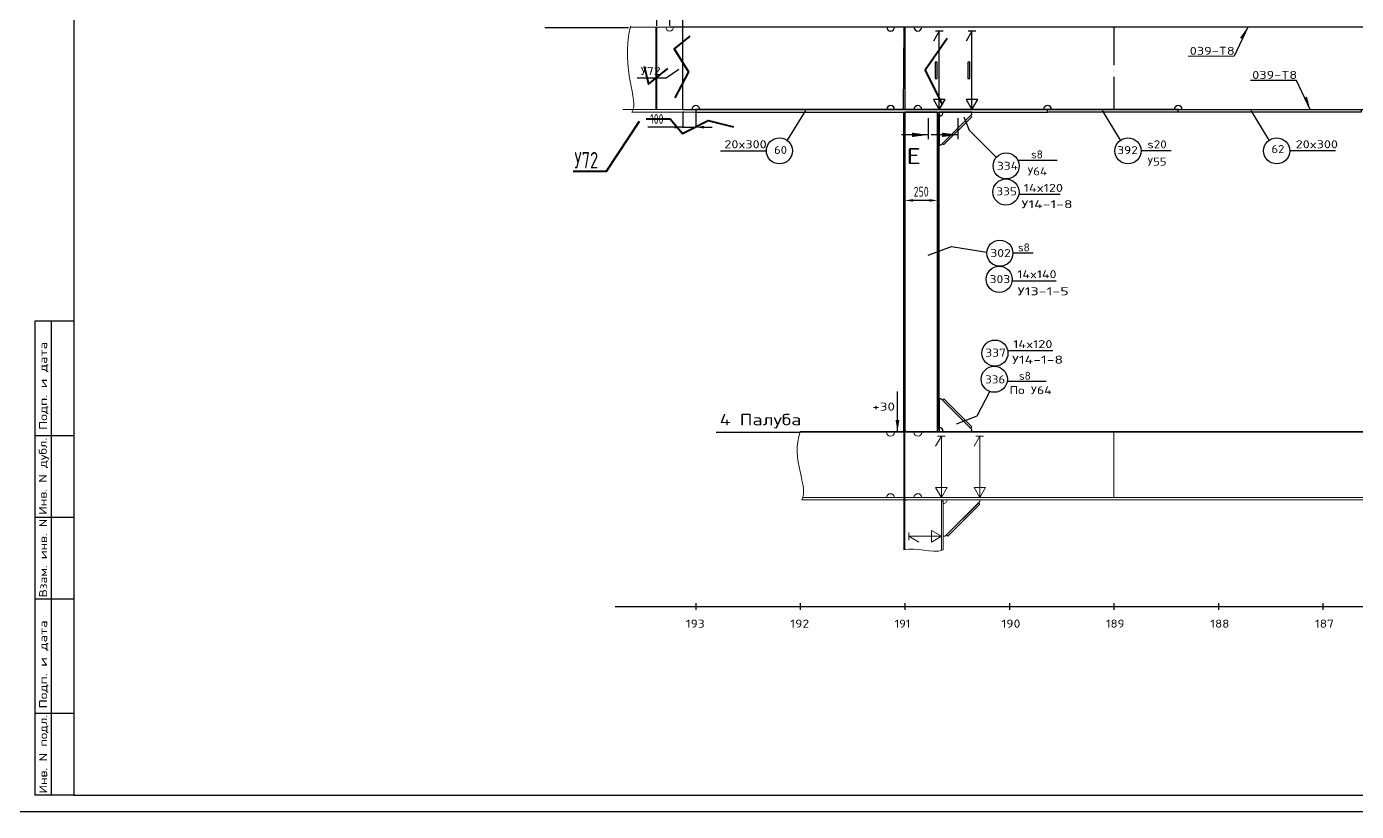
# Model space of a CAD drawing. Header units: millimetres. Extents: x -438477 to 631584, y 118817 to 676146.
# Drawn here: x 260039 to 270220, y 334009 to 340014 of the extents above; entities that cross this region are included whole.
import ezdxf
from ezdxf.enums import TextEntityAlignment as Align

# ---------------------------------------------------------------- set-up
doc = ezdxf.new("R2010")
doc.units = ezdxf.units.MM
for name, pattern in [('AVEVADASHED', [10, 7.5, -2.5]), ('AVEVADASHEDDOTTED', [34, 24, -5, 0, -5]), ('AVEVADASHEDDOUBLEDOTTEDWIDE', [38, 29, -4, 0, -1, 0, -4]), ('AVEVASOLID', [7.5, 7.5]), ('AVEVASOLIDWIDE', [7.5, 7.5])]:
    doc.linetypes.add(name, pattern=pattern)
doc.layers.get('Defpoints').update_dxf_attribs({"linetype": 'CONTINUOUS'})
for name, color, linetype in [('20_1', 1, 'CONTINUOUS'), ('20_FORMAT', 140, 'CONTINUOUS'), ('20_POZ', 4, 'CONTINUOUS'), ('20_TEXT', 1, 'CONTINUOUS')]:
    doc.layers.add(name, color=color, linetype=linetype)
doc.styles.add('SIMPLEX', font='simplex.shx', dxfattribs={"width": 0.7})
doc.linetypes.add('Шов_Монтажный', pattern='A,0.75,-0.0001,["/",Standard,S=1,R=0,X=0,Y=-0.5],0.75', length=1.5001)
doc.dimstyles.new('Lineyny', dxfattribs={"dimscale": 30, "dimtxt": 3, "dimasz": 2.5, "dimexe": 0.18, "dimexo": 0.625, "dimgap": 1, "dimtad": 1, "dimdec": 0, "dimlfac": -1, "dimzin": 0, "dimtxsty": 'SIMPLEX', "dimcen": 0, "dimdle": 0.38, "dimclrd": 2, "dimclre": 2, "dimclrt": 2, "dimadec": 0, "dimazin": 0, "dimtfac": 1, "dimtdec": 0, "dimtmove": 0, "dimatfit": 0, "dimfxl": 1, "dimtolj": 1, "dimtzin": 0, "dimlwd": -1, "dimarcsym": 0})

# ---------------------------------------------------------------- blocks, each defined once
blk = doc.blocks.new('*D86')
at = {"layer": '20_1', "color": 2, "ltscale": 25, "transparency": 16777216}
for p, q in [((264900, 340235), (264697, 340235)), ((265063, 340235), (264963, 340235)), ((265125, 340235), (265188, 340235))]:
    blk.add_line(p, q, dxfattribs=at)
at = {"layer": '20_1', "color": 2, "lineweight": -2, "ltscale": 25, "transparency": 16777216}
for p, q in [((264963, 340026), (264963, 340240)), ((265063, 340026), (265063, 340240))]:
    blk.add_line(p, q, dxfattribs=at)
at = {"layer": '20_1', "color": 2, "ltscale": 25, "transparency": 16777216}
for points in [[(264900, 340225), (264900, 340246), (264963, 340235)], [(265125, 340246), (265125, 340225), (265063, 340235)]]:
    blk.add_solid(points, dxfattribs=at)
at = {"layer": 'Defpoints', "color": 0, "ltscale": 25, "transparency": 16777216}
for p in [(264963, 340235), (264963, 340010), (265063, 340010)]:
    blk.add_point(p, dxfattribs=at)
at = {"layer": '20_1', "color": 2, "lineweight": 0, "ltscale": 25, "transparency": 16777216, "insert": (264767, 340298), "char_height": 75, "attachment_point": 5, "style": 'SIMPLEX'}
blk.add_mtext('\\A1;100', dxfattribs=at)
blk = doc.blocks.new('*D87')
at = {"layer": '20_1', "color": 2, "lineweight": -2, "ltscale": 25, "transparency": 16777216}
for p, q in [((265063, 339364), (265063, 339240)), ((265163, 339364), (265163, 339240))]:
    blk.add_line(p, q, dxfattribs=at)
at = {"layer": '20_1', "color": 2, "ltscale": 25, "transparency": 16777216}
for p, q in [((265063, 339244), (264794, 339244)), ((265000, 339244), (264938, 339244)), ((265063, 339244), (265163, 339244)), ((265225, 339244), (265288, 339244))]:
    blk.add_line(p, q, dxfattribs=at)
for points in [[(265000, 339234), (265000, 339255), (265063, 339244)], [(265225, 339255), (265225, 339234), (265163, 339244)]]:
    blk.add_solid(points, dxfattribs=at)
at = {"layer": 'Defpoints', "color": 0, "ltscale": 25, "transparency": 16777216}
for p in [(265063, 339380), (265163, 339380), (265163, 339244)]:
    blk.add_point(p, dxfattribs=at)
at = {"layer": '20_1', "color": 2, "lineweight": 0, "ltscale": 25, "transparency": 16777216, "insert": (264864, 339307), "char_height": 75, "attachment_point": 5, "style": 'SIMPLEX'}
blk.add_mtext('\\A1;100', dxfattribs=at)
blk = doc.blocks.new('*D103')
at = {"layer": '20_1', "color": 2, "lineweight": -2, "ltscale": 25, "transparency": 16777216}
for p, q in [((266763, 338741), (266763, 338679)), ((267013, 338741), (267013, 338679))]:
    blk.add_line(p, q, dxfattribs=at)
at = {"layer": '20_1', "color": 2, "ltscale": 25, "transparency": 16777216}
blk.add_line((266950, 338684), (266825, 338684), dxfattribs=at)
for points in [[(266825, 338694), (266825, 338674), (266763, 338684)], [(266950, 338674), (266950, 338694), (267013, 338684)]]:
    blk.add_solid(points, dxfattribs=at)
at = {"layer": 'Defpoints', "color": 0, "ltscale": 25, "transparency": 16777216}
for p in [(266763, 338756), (267013, 338756), (266763, 338684)]:
    blk.add_point(p, dxfattribs=at)
at = {"layer": '20_1', "color": 2, "ltscale": 25, "transparency": 16777216, "insert": (266888, 338751), "char_height": 75, "attachment_point": 5, "style": 'SIMPLEX'}
blk.add_mtext('\\A1;250', dxfattribs=at)
blk = doc.blocks.new('*D352')
at = {"layer": '20_1', "color": 2, "ltscale": 25, "transparency": 16777216}
for p, q in [((264800, 340448), (264563, 340448)), ((264963, 340448), (264863, 340448)), ((265025, 340448), (265088, 340448))]:
    blk.add_line(p, q, dxfattribs=at)
at = {"layer": '20_1', "color": 2, "lineweight": -2, "ltscale": 25, "transparency": 16777216}
for p, q in [((264863, 340019), (264863, 340453)), ((264963, 340019), (264963, 340453))]:
    blk.add_line(p, q, dxfattribs=at)
at = {"layer": '20_1', "color": 2, "lineweight": 40, "ltscale": 25, "transparency": 16777216}
for points in [[(264800, 340459), (264800, 340438), (264863, 340448)], [(265025, 340459), (265025, 340438), (264963, 340448)]]:
    blk.add_solid(points, dxfattribs=at)
at = {"layer": 'Defpoints', "color": 0, "lineweight": 40, "ltscale": 25, "transparency": 16777216}
for p in [(264863, 340448), (264863, 340003), (264963, 340003)]:
    blk.add_point(p, dxfattribs=at)
at = {"layer": '20_1', "color": 2, "lineweight": 40, "ltscale": 25, "transparency": 16777216, "insert": (264650, 340511), "char_height": 75, "attachment_point": 5, "style": 'SIMPLEX'}
blk.add_mtext('\\A1;100', dxfattribs=at)

msp = doc.modelspace()

# ---------------------------------------------------------------- hatches: boundary and pattern name
at = {"layer": '20_1'}
for points in [[(269345.446, 339919.226), (269328.192, 339927.739), (269387.677, 340009.831)], [(269823.847, 339470.614), (269841.462, 339478.35), (269866.062, 339380.001)]]:
    msp.add_hatch(color=6, dxfattribs=at).paths.add_polyline_path(points)

# ---------------------------------------------------------------- linework, layer by layer
at = {"layer": '20_1', "color": 252, "linetype": 'AVEVASOLID', "lineweight": 0}
for p, q in [((264962.576, 340010.001), (264660.741, 340010.001)), ((265062.563, 340010.011), (264660.744, 340010.011)), ((265162.576, 339380.001), (264602.563, 339380.001)), ((265162.576, 339360.001), (264673.441, 339360.001)), ((270387.576, 336910.001), (265960.106, 336910.001)), ((274159.76, 336910.001), (265960.106, 336910.001)), ((270387.576, 336916.001), (265962.295, 336916.001)), ((266754.58, 336009.952), (266754.58, 336910.001)), ((266762.576, 336009.952), (266762.576, 336910.001)), ((267042.593, 336880.001), (266998.562, 336803.68)), ((267042.593, 336880.001), (266998.562, 336803.68)), ((267071.938, 336880.001), (267013.235, 336880.001)), ((267071.938, 336880.001), (267013.235, 336880.001)), ((267336.587, 336880.001), (267292.556, 336803.68)), ((267336.587, 336880.001), (267292.556, 336803.68)), ((267365.933, 336880.001), (267307.229, 336880.001)), ((267365.933, 336880.001), (267307.229, 336880.001)), ((267086.624, 336486.323), (266998.562, 336486.323)), ((266998.562, 336486.323), (267042.593, 336410.002)), ((267086.624, 336486.323), (266998.562, 336486.323)), ((266998.562, 336486.323), (267042.593, 336410.002)), ((267042.593, 336410.002), (267086.624, 336486.323)), ((267042.593, 336410.002), (267086.624, 336486.323)), ((267380.618, 336486.323), (267292.556, 336486.323)), ((267292.556, 336486.323), (267336.587, 336410.002)), ((267380.618, 336486.323), (267292.556, 336486.323)), ((267292.556, 336486.323), (267336.587, 336410.002)), ((267336.587, 336410.002), (267380.618, 336486.323)), ((267336.587, 336410.002), (267380.618, 336486.323)), ((265981.243, 336410.001), (274170.606, 336410.001)), ((266762.576, 336394.001), (266762.576, 336009.952)), ((267042.581, 336394.001), (266762.576, 336394.001)), ((266772.585, 336394.001), (266762.576, 336384.001)), ((267042.581, 336009.952), (267042.581, 336394.001)), ((267336.575, 336394.001), (267056.582, 336394.001)), ((267056.582, 336394.001), (267056.582, 336114.001)), ((267042.593, 336114.001), (266966.274, 336158.032)), ((266966.274, 336158.032), (266966.274, 336069.97)), ((267042.593, 336114.001), (266966.274, 336158.032)), ((266966.274, 336158.032), (266966.274, 336069.97)), ((266792.568, 336143.355), (266792.568, 336084.647)), ((266792.568, 336143.355), (266792.568, 336084.647)), ((266792.568, 336114.001), (266868.887, 336069.97)), ((266792.568, 336114.001), (266868.887, 336069.97)), ((266966.274, 336069.97), (267042.593, 336114.001)), ((266966.274, 336069.97), (267042.593, 336114.001))]:
    msp.add_line(p, q, dxfattribs=at)
at = {"layer": '20_1', "color": 30, "linetype": 'Шов_Монтажный', "lineweight": 40, "ltscale": 25}
msp.add_line((264862.563, 339380.001), (264862.563, 340010.011), dxfattribs=at)
at = {"layer": '20_1', "color": 0, "linetype": 'AVEVASOLID'}
for p, q in [((276162.576, 340010.001), (264962.576, 340010.001)), ((276062.588, 340010.001), (264962.588, 340010.011)), ((267026.577, 339980.002), (266982.546, 339903.68)), ((267026.577, 339980.002), (266982.546, 339903.68)), ((267055.923, 339980.002), (266997.219, 339980.002)), ((267055.923, 339980.002), (266997.219, 339980.002)), ((267276.577, 339980.002), (267232.546, 339903.68)), ((267276.577, 339980.002), (267232.546, 339903.68)), ((267305.923, 339980.002), (267247.219, 339980.002)), ((267305.923, 339980.002), (267247.219, 339980.002)), ((267009.377, 339742.501), (266993.752, 339742.501)), ((266993.752, 339742.501), (266993.752, 339617.501)), ((267009.377, 339742.501), (266993.752, 339742.501)), ((266993.752, 339742.501), (266993.752, 339617.501)), ((267009.377, 339617.501), (267009.377, 339742.501)), ((267009.377, 339617.501), (267009.377, 339742.501)), ((267259.377, 339742.501), (267243.752, 339742.501)), ((267243.752, 339742.501), (267243.752, 339617.501)), ((267259.377, 339742.501), (267243.752, 339742.501)), ((267243.752, 339742.501), (267243.752, 339617.501)), ((267259.377, 339617.501), (267259.377, 339742.501)), ((267259.377, 339617.501), (267259.377, 339742.501)), ((266993.752, 339617.501), (267009.377, 339617.501)), ((266993.752, 339617.501), (267009.377, 339617.501)), ((267243.752, 339617.501), (267259.377, 339617.501)), ((267243.752, 339617.501), (267259.377, 339617.501)), ((267070.608, 339456.322), (266982.546, 339456.322)), ((266982.546, 339456.322), (267026.577, 339380.001)), ((267070.608, 339456.322), (266982.546, 339456.322)), ((266982.546, 339456.322), (267026.577, 339380.001)), ((267026.577, 339380.001), (267070.608, 339456.322)), ((267026.577, 339380.001), (267070.608, 339456.322)), ((267320.608, 339456.322), (267232.546, 339456.322)), ((267232.546, 339456.322), (267276.577, 339380.001)), ((267320.608, 339456.322), (267232.546, 339456.322)), ((267232.546, 339456.322), (267276.577, 339380.001)), ((267276.577, 339380.001), (267320.608, 339456.322)), ((267276.577, 339380.001), (267320.608, 339456.322)), ((266754.58, 336916.001), (266754.58, 339358.021)), ((266762.576, 339360.001), (266762.576, 336916.001)), ((266762.576, 336916.001), (266762.576, 339358.021))]:
    msp.add_line(p, q, dxfattribs=at)
at = {"layer": '20_1', "color": 6, "linetype": 'Шов_Монтажный', "ltscale": 25}
msp.add_line((265062.563, 339380.001), (265062.563, 340010.011), dxfattribs=at)
at = {"layer": '20_1', "color": 0, "ltscale": 25}
msp.add_line((266751.174, 339380.001), (266756.582, 340010.001), dxfattribs=at)
at = {"layer": '20_1', "color": 0, "linetype": 'AVEVASOLIDWIDE'}
msp.add_line((266762.576, 340009.001), (266762.576, 339381.001), dxfattribs=at)
at = {"layer": '20_1', "color": 0, "linetype": 'AVEVADASHEDDOUBLEDOTTEDWIDE'}
msp.add_line((266762.576, 340009.001), (266762.576, 339381.001), dxfattribs=at)
at = {"layer": '20_1', "color": 0, "linetype": 'AVEVADASHEDDOTTED'}
for p, q in [((267026.565, 339380.001), (267026.565, 339980.001)), ((267276.565, 339380.001), (267276.565, 339980.001))]:
    msp.add_line(p, q, dxfattribs=at)
at = {"layer": '20_1', "color": 0, "linetype": 'AVEVADASHED'}
for p, q in [((267026.565, 339380.001), (267026.565, 339980.001)), ((267276.565, 339380.001), (267276.565, 339980.001))]:
    msp.add_line(p, q, dxfattribs=at)
at = {"layer": '20_1', "color": 7, "linetype": 'AVEVADASHEDDOUBLEDOTTEDWIDE', "lineweight": 25, "ltscale": 10}
msp.add_line((268362.576, 340010.001), (268362.576, 339380.001), dxfattribs=at)
msp.add_line((268362.576, 340010.001), (268362.576, 339380.001), dxfattribs=at)
at = {"layer": '20_1', "color": 6}
for p, q in [((269387.63, 340010.001), (269284.023, 339787.054)), ((269284.023, 339787.054), (268930.769, 339785.439)), ((269284.023, 339787.054), (269284.023, 339787.054))]:
    msp.add_line(p, q, dxfattribs=at)
at = {"layer": '20_1', "color": 1, "linetype": 'AVEVASOLID'}
for p, q in [((265062.563, 339380.001), (276062.588, 339380.001)), ((266772.585, 339360.001), (266762.576, 339350.001)), ((267012.576, 336916.001), (267012.576, 339360.001)), ((267026.577, 339360.001), (267026.577, 339110.001)), ((268855.581, 339380.001), (267855.581, 339380.001)), ((268855.581, 339360.001), (267855.581, 339360.001)), ((267026.577, 337166.001), (267026.577, 336916.001)), ((266762.576, 336926.001), (266772.585, 336916.001)), ((266762.576, 336916.001), (267012.576, 336916.001)), ((267026.577, 336916.001), (267276.577, 336916.001))]:
    msp.add_line(p, q, dxfattribs=at)
at = {"layer": '20_1', "linetype": 'AVEVASOLID'}
for p, q in [((267012.576, 339360.001), (266762.576, 339360.001)), ((267276.577, 339360.001), (267026.577, 339360.001)), ((264545.766, 335576.572), (277102.576, 335576.572))]:
    msp.add_line(p, q, dxfattribs=at)
at = {"layer": '20_1', "color": 2, "ltscale": 25}
msp.add_line((266706.403, 336916.001), (266706.403, 337221.585), dxfattribs=at)
at = {"layer": '20_1', "color": 252, "linetype": 'AVEVADASHED', "lineweight": 0}
for p, q in [((267042.581, 336410.001), (267042.581, 336880.001)), ((267336.575, 336410.001), (267336.575, 336880.001)), ((267042.581, 336114.001), (266792.581, 336114.001))]:
    msp.add_line(p, q, dxfattribs=at)
at = {"layer": '20_1', "color": 252, "linetype": 'AVEVADASHEDDOTTED', "lineweight": 0}
for p, q in [((267042.581, 336410.001), (267042.581, 336880.001)), ((267336.575, 336410.001), (267336.575, 336880.001)), ((267042.581, 336114.001), (266792.581, 336114.001))]:
    msp.add_line(p, q, dxfattribs=at)
at = {"layer": '20_1', "color": 252, "linetype": 'AVEVADASHEDDOUBLEDOTTEDWIDE', "lineweight": 0}
msp.add_line((268362.576, 336910.001), (268362.576, 336410.041), dxfattribs=at)
at = {"layer": '20_1', "color": 252, "linetype": 'AVEVASOLIDWIDE', "lineweight": 0}
msp.add_line((268362.576, 336910.001), (268362.576, 336410.001), dxfattribs=at)
at = {"layer": '20_1'}
msp.add_lwpolyline([(265062.563, 340010), (265062.563, 340162.292)], dxfattribs=at)
at = {"layer": '20_1', "ltscale": 10}
for points in [[(264005.889, 340008.067), (264646.988, 340008.067)], [(265319.008, 336910.001), (265960.106, 336910.001)]]:
    msp.add_lwpolyline(points, dxfattribs=at)
at = {"layer": '20_1', "color": 30, "lineweight": 40, "ltscale": 25}
for points in [[(265117.794, 339941.62), (264997.529, 339845.096), (265105.964, 339667.806), (265001.472, 339468.848)], [(267086.799, 339923.986), (266918.95, 339681.492), (267048.593, 339418.162)], [(264767.373, 339711.811), (264799.651, 339573.59), (264947.211, 339692.229)], [(264782.629, 339307.319), (264965.985, 339307.319), (265060.619, 339195.036), (265255.803, 339295.499), (265450.985, 339248.222)], [(264222.35, 338907.977), (264477.655, 338907.977), (264730.606, 339290.022)]]:
    msp.add_lwpolyline(points, dxfattribs=at)
at = {"layer": '20_1', "color": 4, "ltscale": 0.5}
msp.add_lwpolyline([(264713.931, 339623.06), (264935.404, 339623.06), (265032.231, 339687.481)], dxfattribs=at)
at = {"layer": '20_1', "color": 6}
msp.add_lwpolyline([(269866.096, 339379.928), (269762.02, 339602.657), (269762.02, 339602.657), (269408.766, 339601.042)], dxfattribs=at)
at = {"layer": '20_1', "color": 252, "linetype": 'AVEVASOLID', "lineweight": 0}
for points in [[(264602.563, 339380.001), (264962.576, 339380.001), (265062.563, 339380.001)], [(265973.185, 336394.001), (270376.577, 336394.001), (270376.577, 336410.001), (265981.243, 336410.001)], [(267056.582, 336009.952), (267056.582, 336379.001), (267042.581, 336379.001), (267042.581, 336009.952)], [(267056.582, 336114.001), (267071.584, 336114.001), (267336.575, 336379.001), (267336.575, 336394.001)], [(267082.18, 336124.608), (267092.092, 336114.708), (267335.879, 336358.496), (267325.979, 336368.395), (267082.18, 336124.608)]]:
    msp.add_lwpolyline(points, dxfattribs=at)
at = {"layer": '20_1', "linetype": 'AVEVASOLID'}
for points in [[(265162.563, 339380.001), (265162.563, 339360.001), (267855.569, 339360.001), (267855.569, 339380.001), (265162.563, 339380.001)], [(270255.569, 339380.001), (270255.569, 339360.001), (268855.569, 339360.001), (268855.569, 339380.001), (270255.569, 339380.001)], [(265162.576, 335601.572), (265162.576, 335551.572)], [(265962.576, 335601.572), (265962.576, 335551.572)], [(266763.576, 335601.572), (266763.576, 335551.572)], [(267563.576, 335601.572), (267563.576, 335551.572)], [(268363.576, 335601.572), (268363.576, 335551.572)], [(269163.576, 335601.572), (269163.576, 335551.572)], [(269962.576, 335601.572), (269962.576, 335551.572)]]:
    msp.add_lwpolyline(points, dxfattribs=at)
at = {"layer": '20_1', "color": 1, "linetype": 'AVEVASOLID'}
for points in [[(267012.576, 336931.001), (267026.577, 336931.001), (267026.577, 339345.001), (267012.576, 339345.001), (267012.576, 336931.001)], [(267026.577, 339110.001), (267041.58, 339110.001), (267276.577, 339345.001), (267276.577, 339360.001)], [(267052.188, 339120.608), (267062.087, 339110.709), (267275.869, 339324.496), (267265.969, 339334.394), (267052.188, 339120.608)], [(267276.577, 336916.001), (267276.577, 336931.001), (267041.58, 337166.001), (267026.577, 337166.001)], [(267265.969, 336941.609), (267275.869, 336951.507), (267062.087, 337165.294), (267052.188, 337155.394), (267265.969, 336941.609)]]:
    msp.add_lwpolyline(points, dxfattribs=at)
at = {"layer": '20_1', "color": 252, "linetype": 'AVEVASOLID', "lineweight": 0}
for centre, radius, start, end in [((264962.588, 340010.011), 29.999, 180, 0), ((266652.578, 336910.001), 29.999, 180, 0), ((266862.588, 336910.001), 29.999, 180, 0), ((266652.578, 336410.001), 29.999, 0, 180), ((266862.588, 336410.001), 29.999, 0, 180), ((267056.582, 336393.995), 29.994, 270.0019226, 0.0119169)]:
    msp.add_arc(centre, radius, start, end, dxfattribs=at)
at = {"layer": '20_1', "color": 1, "linetype": 'AVEVASOLID'}
for centre, radius, start, end in [((266654.556, 340010.001), 29.999, 180, 0), ((266862.588, 340010.001), 29.999, 180, 0), ((266654.556, 339380.001), 29.999, 0, 180), ((266862.588, 339380.001), 29.999, 0, 180), ((267026.577, 339360.005), 30.004, 269.9991455, 359.9921265), ((267026.577, 336915.997), 30.004, 0.007983, 90.0014877)]:
    msp.add_arc(centre, radius, start, end, dxfattribs=at)
at = {"layer": '20_1', "linetype": 'AVEVASOLID'}
for centre, radius, start, end in [((265162.563, 339380.001), 29.999, 0, 180), ((267855.569, 339379.996), 30.005, 0.0093281, 179.9906769), ((268855.569, 339379.996), 30.005, 0.0093281, 179.9906769)]:
    msp.add_arc(centre, radius, start, end, dxfattribs=at)
at = {"layer": '20_1', "color": 252, "lineweight": 0, "ltscale": 25}
for points in [[(264662.551, 340018.001), (264583.379, 339674.955), (264733.47, 339454.132), (264673.441, 339360.001)], [(265962.295, 336916.001), (265883.123, 336704.955), (266033.213, 336484.132), (265973.184, 336394.001)], [(266754.58, 336009.952), (266857.592, 336036.646), (266961.869, 335976.073), (267056.582, 336009.952)]]:
    msp.add_open_spline(points, degree=3, dxfattribs=at)
at = {"layer": '20_1', "color": 2, "ltscale": 0.3}
msp.add_solid([(266720.986, 337003.501), (266691.82, 337003.501), (266706.403, 336916.001)], dxfattribs=at)
at = {"layer": '20_FORMAT', "color": 7}
for p, q in [((260102.063, 337758.858), (260102.063, 334133.858)), ((260402.063, 337758.858), (260102.063, 337758.858)), ((260227.063, 337758.858), (260227.063, 334133.858)), ((260402.063, 336883.858), (260102.063, 336883.858)), ((260402.063, 336258.858), (260102.063, 336258.858)), ((260402.063, 335633.858), (260102.063, 335633.858)), ((260402.063, 334758.858), (260102.063, 334758.858)), ((260402.063, 334133.858), (260102.063, 334133.858))]:
    msp.add_line(p, q, dxfattribs=at)
at = {"layer": '20_FORMAT', "color": 4}
msp.add_lwpolyline([(259902.063, 334008.858), (280927.063, 334008.858), (280927.063, 348858.858), (259902.063, 348858.858)], close=True, dxfattribs=at)
at = {"layer": '20_FORMAT', "color": 7}
msp.add_lwpolyline([(260402.063, 334133.858), (280802.063, 334133.858), (280802.063, 348733.858), (260402.063, 348733.858)], close=True, dxfattribs=at)
at = {"layer": '20_POZ'}
for p, q in [((265352.201, 339063.402), (265702.362, 339063.402)), ((265363.703, 339063.402), (265702.362, 339063.402)), ((268802.245, 339063.402), (268570.986, 339063.402)), ((270047.94, 339063.402), (269709.28, 339063.402)), ((270059.441, 339063.402), (269709.28, 339063.402)), ((267635.5, 338733.026), (267951.712, 338733.026)), ((267744.149, 338280.024), (267590.087, 338280.024)), ((267920.129, 338066.379), (267585.048, 338066.379)), ((267551.224, 337536.521), (267896.704, 337536.521))]:
    msp.add_line(p, q, dxfattribs=at)
for points in [[(266001.17, 339371.6), (265861.279, 339144.203)], [(267213.036, 339323.528), (267254.44, 339220.784), (267463.051, 339013.788)], [(268272.178, 339371.6), (268412.069, 339144.203)], [(269410.472, 339371.6), (269550.363, 339144.203)], [(267927.652, 338988.563), (267629.965, 338988.563)], [(267844.49, 337299.226), (267546.803, 337299.226)], [(267158.085, 336973.815), (267315.939, 337035.058), (267413.492, 337221.488)]]:
    msp.add_lwpolyline(points, dxfattribs=at)
at = {"layer": '20_POZ', "color": 4, "ltscale": 20}
msp.add_lwpolyline([(266941.184, 338266.175), (267120.735, 338332.61), (267390.4, 338287.932)], dxfattribs=at)
at = {"layer": '20_POZ'}
for centre in [(265802.362, 339063.402), (268470.986, 339063.402), (269609.28, 339063.402), (267538.334, 338947.967), (267536.624, 338747.981), (267490.087, 338280.024), (267485.048, 338080.181), (267452.348, 337515.439), (267447.409, 337315.561)]:
    msp.add_circle(centre, 100, dxfattribs=at)
at = {"layer": '20_TEXT', "color": 7}
for p, q in [((266942.842, 339152.69), (266942.842, 339313.444)), ((267171.859, 339152.69), (267171.859, 339313.444)), ((266942.842, 339185.758), (266736.072, 339185.758)), ((267171.859, 339185.758), (266965.09, 339185.758))]:
    msp.add_line(p, q, dxfattribs=at)
for points in [[(266817.842, 339202.425), (266942.842, 339185.758), (266817.842, 339169.092)], [(266817.842, 339202.425), (266942.842, 339185.758), (266817.842, 339169.092)], [(267046.859, 339202.425), (267171.859, 339185.758), (267046.859, 339169.092)], [(267046.859, 339202.425), (267171.859, 339185.758), (267046.859, 339169.092)]]:
    msp.add_solid(points, dxfattribs=at)

# ---------------------------------------------------------------- texts
at = {"layer": '20_1', "color": 6, "ltscale": 20, "style": 'SIMPLEX'}
for p, p2 in [((268943.746, 339797.949), (269287.913, 339797.949)), ((269421.743, 339613.552), (269765.91, 339613.552))]:
    msp.add_text('039-T8', height=61.25, dxfattribs=at).set_placement(p, p2, align=Align.ALIGNED)
at = {"layer": '20_1', "ltscale": 3, "style": 'SIMPLEX'}
for s, height, p, p2 in [(' У72', 61.25, (264691.988, 339644.721), (264893.238, 339644.721)), ('4 Палуба', 87.5, (265345.605, 336963.118), (265970.605, 336963.118))]:
    msp.add_text(s, height=height, dxfattribs=at).set_placement(p, p2, align=Align.ALIGNED)
at = {"layer": '20_1', "color": 30, "lineweight": 40, "ltscale": 25, "style": 'SIMPLEX', "width": 0.7}
msp.add_text('У72', height=125, dxfattribs=at).set_placement((264233.243, 338929.166))
at = {"layer": '20_1', "style": 'SIMPLEX'}
for s, p, p2 in [('+30', (266512.45, 337075.38), (266687.45, 337075.38)), ('193', (265084.993, 335414.691), (265230.826, 335414.691)), ('192', (265884.993, 335414.691), (266030.826, 335414.691)), ('191', (266684.993, 335414.691), (266804.576, 335414.691)), ('190', (267501.346, 335414.691), (267647.18, 335414.691)), ('189', (268301.346, 335414.691), (268444.263, 335414.691)), ('188', (269101.346, 335414.691), (269247.18, 335414.691)), ('187', (269901.346, 335414.691), (270047.18, 335414.691))]:
    msp.add_text(s, height=61.25, dxfattribs=at).set_placement(p, p2, align=Align.ALIGNED)
at = {"layer": '20_POZ', "style": 'SIMPLEX'}
for s, p, p2 in [('20x300', (265381.272, 339082.943), (265705.022, 339082.943)), ('s20', (268618.958, 339082.338), (268767.708, 339082.338)), ('62', (269569.278, 339046.559), (269668.445, 339046.559)), ('20x300', (269754.745, 339082.943), (270078.495, 339082.943)), ('60', (265761.659, 339039.541), (265860.825, 339039.541)), ('s8', (267729.049, 339005.508), (267819.466, 339005.508)), ('392', (268388.877, 339038.138), (268546.377, 339038.138)), ('У55', (268620.189, 338950.195), (268766.022, 338950.195)), ('334', (267468.152, 338918.383), (267628.569, 338918.383)), ('У64', (267702.483, 338875.612), (267851.233, 338875.612)), ('14x120', (267673.117, 338749.117), (267973.533, 338749.117)), ('335', (267462.937, 338722.717), (267620.437, 338722.717)), ('У14-1-8', (267655.831, 338624.483), (268046.664, 338624.483)), ('302', (267416.4, 338250.549), (267573.9, 338250.549)), ('s8', (267628.666, 338293.592), (267719.082, 338293.592)), ('303', (267411.36, 338050.706), (267568.86, 338050.706)), ('14x140', (267623.516, 338088.604), (267923.933, 338088.604)), ('У13-1-5', (267626.401, 337958.22), (268017.235, 337958.22)), ('14x120', (267591.908, 337553.762), (267892.324, 337553.762)), ('337', (267378.66, 337488.069), (267536.16, 337488.069)), ('У14-1-8', (267583.152, 337434.495), (267973.985, 337434.495)), ('s8', (267636.686, 337311.571), (267727.103, 337311.571)), ('336', (267377.227, 337283.872), (267531.81, 337283.872)), ('По У64', (267562.678, 337201.226), (267886.428, 337201.226))]:
    msp.add_text(s, height=61.25, dxfattribs=at).set_placement(p, p2, align=Align.ALIGNED)
at = {"layer": '20_TEXT', "color": 7, "style": 'SIMPLEX'}
msp.add_text('Е', height=122.5, dxfattribs=at).set_placement((266775.509, 338961.464), (266886.342, 338961.464), align=Align.ALIGNED)
at = {"layer": '20_TEXT', "color": 0, "style": 'SIMPLEX'}
for s, p, p2 in [('Подп. и дата', (260196.895, 336927.345), (260196.895, 337601.095)), ('Инв. N дубл.', (260194.172, 336278.592), (260194.172, 336867.758)), ('Взам. инв. N', (260196.738, 335646.574), (260196.738, 336247.407)), ('Подп. и дата', (260196.895, 334796.274), (260196.895, 335470.024)), ('Инв. N подл.', (260196.895, 334144.826), (260196.895, 334748.576))]:
    msp.add_text(s, height=61.25, rotation=90, dxfattribs=at).set_placement(p, p2, align=Align.ALIGNED)

# ---------------------------------------------------------------- dimensions: what is measured, and where the dimension line sits
at = {"layer": '20_1', "color": 30, "lineweight": 40, "ltscale": 25}
dim = msp.add_linear_dim(base=(264862.588, 340448.239), p1=(264962.576, 340003.001), p2=(264862.588, 340003.001), dimstyle='Lineyny', override={"dimscale": 25}, dxfattribs=at)
dim.commit()
dim.dimension.update_dxf_attribs({"geometry": '*D352', "text_midpoint": (264650.088, 340510.739)})
at = {"layer": '20_1', "color": 252, "lineweight": 0, "ltscale": 25}
dim = msp.add_linear_dim(base=(264962.588, 340235.13), p1=(265062.563, 340010.01), p2=(264962.588, 340010.01), dimstyle='Lineyny', override={"dimscale": 25}, dxfattribs=at)
dim.commit()
dim.dimension.update_dxf_attribs({"geometry": '*D86', "text_midpoint": (264767.307, 340297.63)})
dim = msp.add_linear_dim(base=(265162.563, 339244.207), p1=(265062.563, 339380.001), p2=(265162.563, 339380.001), dimstyle='Lineyny', override={"dimscale": 25}, dxfattribs=at)
dim.commit()
dim.dimension.update_dxf_attribs({"geometry": '*D87', "text_midpoint": (264863.901, 339244.207), "dimtype": 160})
at = {"layer": '20_1', "ltscale": 25}
dim = msp.add_linear_dim(base=(266762.576, 338683.955), p1=(267012.576, 338756.413), p2=(266762.576, 338756.413), dimstyle='Lineyny', override={"dimscale": 25}, dxfattribs=at)
dim.commit()
dim.dimension.update_dxf_attribs({"geometry": '*D103', "text_midpoint": (266887.576, 338750.913)})

doc.saveas('drawing.dxf')
